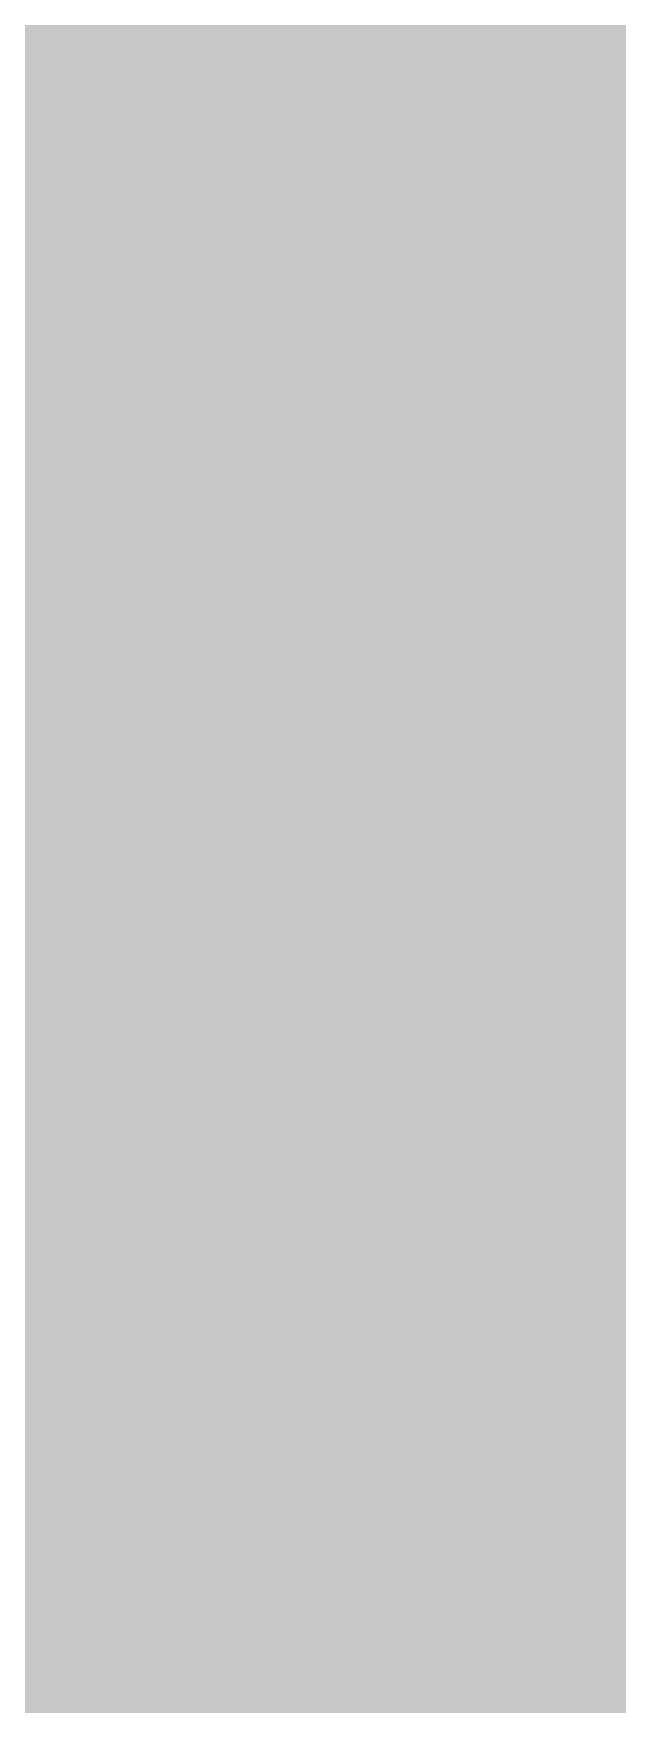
# Model space of a CAD drawing. Header units: millimetres. Extents: x 85 to 447, y 59 to 294.
# Drawn here: x 131.909 to 132.726, y 72.238 to 74.574 of the extents above; entities that cross this region are included whole.
import ezdxf

# ---------------------------------------------------------------- set-up
doc = ezdxf.new("R2010")
doc.units = ezdxf.units.MM
doc.layers.add('BG', color=7, linetype='Continuous')

msp = doc.modelspace()

# ---------------------------------------------------------------- hatches: boundary and pattern name
at = {"layer": 'BG', "true_color": 0x5e416d}
msp.add_hatch(color=197, dxfattribs=at).paths.add_polyline_path([(85.368, 58.7339), (245.3679, 58.7339), (245.3679, 278.7339), (85.368, 278.7339)])
at = {"layer": 'BG', "true_color": 0xfce102}
for points in [[(132.184, 74.2055), (132.184, 74.2125), (132.186, 74.2169), (132.1879, 74.2213), (132.1899, 74.2256), (132.1919, 74.23), (132.1938, 74.2344), (132.1957, 74.2387), (132.1976, 74.2431), (132.1995, 74.2474), (132.2014, 74.2518), (132.2033, 74.2561), (132.2052, 74.2605), (132.2071, 74.2648), (132.209, 74.2691), (132.2109, 74.2735), (132.2127, 74.2778), (132.2146, 74.2821), (132.2165, 74.2864), (132.2184, 74.2908), (132.2202, 74.2951), (132.2221, 74.2994), (132.224, 74.3037), (132.2258, 74.308), (132.2277, 74.3123), (132.2296, 74.3166), (132.2295, 74.3188), (132.2291, 74.3209), (132.2286, 74.3229), (132.2279, 74.3248), (132.227, 74.3265), (132.226, 74.3282), (132.2248, 74.3297), (132.2234, 74.3312), (132.222, 74.3326), (132.2204, 74.3339), (132.2187, 74.3351), (132.2169, 74.3363), (132.215, 74.3374), (132.213, 74.3384), (132.211, 74.3394), (132.2089, 74.3403), (132.2068, 74.3412), (132.2047, 74.3421), (132.2026, 74.3429), (132.2004, 74.3437), (132.1983, 74.3444), (132.1961, 74.3452), (132.1941, 74.3459), (132.192, 74.3466), (132.1861, 74.348), (132.1801, 74.3494), (132.1741, 74.3509), (132.168, 74.3523), (132.1619, 74.3538), (132.1558, 74.3553), (132.1496, 74.3567), (132.1433, 74.3582), (132.1371, 74.3596), (132.1308, 74.361), (132.1245, 74.3624), (132.1182, 74.3637), (132.1119, 74.365), (132.1056, 74.3662), (132.0993, 74.3673), (132.093, 74.3683), (132.0867, 74.3693), (132.0804, 74.3701), (132.0742, 74.3709), (132.068, 74.3715), (132.0618, 74.372), (132.0557, 74.3724), (132.0496, 74.3726), (132.0436, 74.3727), (132.0389, 74.3687), (132.0347, 74.3646), (132.0308, 74.3603), (132.0273, 74.3558), (132.0241, 74.3512), (132.0212, 74.3464), (132.0187, 74.3415), (132.0164, 74.3365), (132.0144, 74.3314), (132.0126, 74.3261), (132.011, 74.3208), (132.0097, 74.3154), (132.0085, 74.3099), (132.0076, 74.3043), (132.0067, 74.2988), (132.006, 74.2931), (132.0055, 74.2875), (132.005, 74.2818), (132.0046, 74.2761), (132.0043, 74.2704), (132.004, 74.2648), (132.0037, 74.2591), (132.0034, 74.2535), (132.0032, 74.248), (132.0107, 74.2469), (132.0183, 74.2458), (132.0258, 74.2446), (132.0333, 74.2433), (132.0408, 74.242), (132.0483, 74.2406), (132.0557, 74.2392), (132.0631, 74.2376), (132.0705, 74.2361), (132.0779, 74.2344), (132.0853, 74.2327), (132.0927, 74.2309), (132.1, 74.2291), (132.1073, 74.2272), (132.1147, 74.2253), (132.122, 74.2233), (132.1293, 74.2213), (132.1366, 74.2192), (132.1439, 74.217), (132.1512, 74.2148), (132.1585, 74.2125), (132.1658, 74.2102), (132.1732, 74.2079), (132.1805, 74.2055)], [(132.5412, 74.0665), (132.5445, 74.0697), (132.5479, 74.0732), (132.5512, 74.0769), (132.5545, 74.0809), (132.5577, 74.0851), (132.5609, 74.0895), (132.5641, 74.0941), (132.5672, 74.0989), (132.5702, 74.1038), (132.5731, 74.1088), (132.5759, 74.114), (132.5786, 74.1192), (132.5812, 74.1245), (132.5837, 74.1298), (132.5861, 74.1351), (132.5882, 74.1405), (132.5903, 74.1458), (132.5921, 74.1511), (132.5938, 74.1564), (132.5953, 74.1616), (132.5967, 74.1667), (132.5978, 74.1716), (132.5986, 74.1765), (132.5993, 74.1812), (132.599, 74.1817), (132.5988, 74.1822), (132.5985, 74.1827), (132.5982, 74.1832), (132.598, 74.1836), (132.5977, 74.1841), (132.5974, 74.1845), (132.5972, 74.185), (132.5969, 74.1854), (132.5966, 74.1858), (132.5964, 74.1862), (132.5961, 74.1866), (132.5959, 74.187), (132.5956, 74.1874), (132.5953, 74.1878), (132.5951, 74.1882), (132.5948, 74.1886), (132.5946, 74.189), (132.5943, 74.1894), (132.5941, 74.1897), (132.5938, 74.1901), (132.5936, 74.1905), (132.5934, 74.1909), (132.5931, 74.1913), (132.5885, 74.1943), (132.5837, 74.1975), (132.5788, 74.2007), (132.5737, 74.204), (132.5686, 74.2073), (132.5634, 74.2107), (132.558, 74.214), (132.5526, 74.2173), (132.547, 74.2206), (132.5414, 74.2238), (132.5357, 74.2269), (132.5299, 74.2299), (132.5241, 74.2327), (132.5182, 74.2355), (132.5123, 74.238), (132.5062, 74.2404), (132.5002, 74.2426), (132.4941, 74.2446), (132.488, 74.2463), (132.4818, 74.2477), (132.4757, 74.2489), (132.4695, 74.2497), (132.4633, 74.2502), (132.4571, 74.2504), (132.4551, 74.2495), (132.4532, 74.2484), (132.4514, 74.2471), (132.4497, 74.2457), (132.448, 74.2442), (132.4464, 74.2426), (132.4449, 74.2408), (132.4435, 74.239), (132.4422, 74.2371), (132.4409, 74.2351), (132.4396, 74.2331), (132.4384, 74.231), (132.4373, 74.2288), (132.4363, 74.2266), (132.4352, 74.2244), (132.4343, 74.2222), (132.4333, 74.22), (132.4324, 74.2178), (132.4316, 74.2157), (132.4308, 74.2135), (132.43, 74.2114), (132.4292, 74.2094), (132.4285, 74.2074), (132.4278, 74.2055), (132.4261, 74.2032), (132.4244, 74.2008), (132.4227, 74.1981), (132.4208, 74.1954), (132.4189, 74.1924), (132.417, 74.1894), (132.4151, 74.1862), (132.4132, 74.183), (132.4113, 74.1797), (132.4094, 74.1763), (132.4076, 74.1729), (132.4058, 74.1694), (132.4041, 74.166), (132.4024, 74.1626), (132.4009, 74.1592), (132.3994, 74.1558), (132.3981, 74.1525), (132.3969, 74.1493), (132.3959, 74.1462), (132.395, 74.1432), (132.3943, 74.1404), (132.3937, 74.1377), (132.3934, 74.1351), (132.3933, 74.1328), (132.3985, 74.1307), (132.4036, 74.1286), (132.4088, 74.1265), (132.4139, 74.1244), (132.4191, 74.1222), (132.4242, 74.1201), (132.4294, 74.1179), (132.4345, 74.1158), (132.4397, 74.1136), (132.4448, 74.1115), (132.45, 74.1093), (132.4551, 74.1071), (132.4603, 74.1049), (132.4655, 74.1027), (132.4707, 74.1005), (132.4758, 74.0983), (132.481, 74.0962), (132.4863, 74.094), (132.4915, 74.0918), (132.4967, 74.0896), (132.502, 74.0874), (132.5072, 74.0852), (132.5125, 74.083), (132.5178, 74.0808), (132.5188, 74.0803), (132.5197, 74.0797), (132.5206, 74.0791), (132.5215, 74.0785), (132.5224, 74.0779), (132.5233, 74.0774), (132.5243, 74.0768), (132.5252, 74.0762), (132.5261, 74.0756), (132.5271, 74.075), (132.528, 74.0744), (132.529, 74.0738), (132.5299, 74.0731), (132.5309, 74.0725), (132.5319, 74.0719), (132.5329, 74.0713), (132.5339, 74.0707), (132.5349, 74.0701), (132.5359, 74.0695), (132.5369, 74.0689), (132.538, 74.0683), (132.539, 74.0677), (132.5401, 74.0671)], [(132.3932, 73.9607), (132.3953, 73.9621), (132.3983, 73.9639), (132.4021, 73.9663), (132.4065, 73.9691), (132.4116, 73.9722), (132.4172, 73.9758), (132.4232, 73.9796), (132.4296, 73.9836), (132.4363, 73.9879), (132.4431, 73.9923), (132.4501, 73.9968), (132.4571, 74.0014), (132.464, 74.006), (132.4707, 74.0105), (132.4772, 74.015), (132.4834, 74.0193), (132.4892, 74.0234), (132.4945, 74.0273), (132.4992, 74.0309), (132.5032, 74.0341), (132.5065, 74.037), (132.5089, 74.0395), (132.5105, 74.0415), (132.511, 74.0429), (132.5061, 74.0458), (132.5011, 74.0486), (132.4959, 74.0512), (132.4907, 74.0538), (132.4854, 74.0563), (132.48, 74.0587), (132.4746, 74.061), (132.4691, 74.0633), (132.4636, 74.0656), (132.4581, 74.0678), (132.4525, 74.07), (132.447, 74.0722), (132.4414, 74.0743), (132.4359, 74.0765), (132.4304, 74.0787), (132.4249, 74.0809), (132.4195, 74.0832), (132.4142, 74.0855), (132.4089, 74.0878), (132.4037, 74.0902), (132.3986, 74.0927), (132.3936, 74.0953), (132.3887, 74.098), (132.3839, 74.1008), (132.3715, 74.1054), (132.3591, 74.1099), (132.3466, 74.1144), (132.3341, 74.1189), (132.3215, 74.1234), (132.3089, 74.1278), (132.2962, 74.1322), (132.2835, 74.1365), (132.2708, 74.1409), (132.2581, 74.1451), (132.2453, 74.1494), (132.2326, 74.1536), (132.2198, 74.1577), (132.2069, 74.1618), (132.1941, 74.1659), (132.1813, 74.1699), (132.1684, 74.1739), (132.1556, 74.1779), (132.1427, 74.1818), (132.1299, 74.1857), (132.117, 74.1895), (132.1042, 74.1933), (132.0914, 74.197), (132.0786, 74.2007), (132.0755, 74.2013), (132.0724, 74.202), (132.0693, 74.2026), (132.0662, 74.2034), (132.063, 74.2041), (132.0598, 74.2049), (132.0566, 74.2056), (132.0535, 74.2064), (132.0502, 74.2071), (132.047, 74.2079), (132.0438, 74.2086), (132.0406, 74.2094), (132.0373, 74.2101), (132.0341, 74.2107), (132.0308, 74.2114), (132.0276, 74.212), (132.0243, 74.2125), (132.021, 74.213), (132.0178, 74.2134), (132.0145, 74.2138), (132.0113, 74.2141), (132.008, 74.2143), (132.0048, 74.2144), (132.0016, 74.2145), (132.0016, 74.0832), (132.0177, 74.0787), (132.0339, 74.0742), (132.05, 74.0696), (132.0662, 74.0649), (132.0823, 74.0602), (132.0984, 74.0553), (132.1145, 74.0504), (132.1307, 74.0455), (132.1468, 74.0405), (132.1628, 74.0354), (132.1789, 74.0302), (132.195, 74.0251), (132.211, 74.0198), (132.2271, 74.0145), (132.2431, 74.0092), (132.2591, 74.0039), (132.275, 73.9985), (132.291, 73.993), (132.3069, 73.9876), (132.3228, 73.9821), (132.3387, 73.9766), (132.3546, 73.971), (132.3704, 73.9655), (132.3862, 73.9599), (132.3864, 73.96), (132.3866, 73.9601), (132.3869, 73.9602), (132.3871, 73.9603), (132.3874, 73.9603), (132.3876, 73.9604), (132.3879, 73.9604), (132.3881, 73.9605), (132.3884, 73.9605), (132.3887, 73.9606), (132.3889, 73.9606), (132.3892, 73.9606), (132.3895, 73.9607), (132.3898, 73.9607), (132.3901, 73.9607), (132.3904, 73.9607), (132.3907, 73.9607), (132.3911, 73.9607), (132.3914, 73.9607), (132.3917, 73.9607), (132.3921, 73.9607), (132.3925, 73.9607), (132.3928, 73.9607)], [(132.1758, 73.8693), (132.1759, 73.8691), (132.176, 73.869), (132.1761, 73.8688), (132.1763, 73.8686), (132.1764, 73.8685), (132.1765, 73.8683), (132.1767, 73.8682), (132.1768, 73.868), (132.177, 73.8678), (132.1772, 73.8677), (132.1773, 73.8675), (132.1775, 73.8673), (132.1777, 73.8672), (132.1779, 73.867), (132.1781, 73.8668), (132.1783, 73.8667), (132.1786, 73.8665), (132.1788, 73.8663), (132.1791, 73.8661), (132.1793, 73.8659), (132.1796, 73.8658), (132.1799, 73.8656), (132.1802, 73.8654), (132.1806, 73.8652), (132.1808, 73.8653), (132.1811, 73.8654), (132.1813, 73.8655), (132.1815, 73.8656), (132.1818, 73.8657), (132.182, 73.8658), (132.1823, 73.8659), (132.1825, 73.866), (132.1827, 73.866), (132.1829, 73.8661), (132.1832, 73.8662), (132.1834, 73.8663), (132.1837, 73.8663), (132.1839, 73.8664), (132.1841, 73.8665), (132.1844, 73.8665), (132.1847, 73.8666), (132.1849, 73.8666), (132.1852, 73.8667), (132.1855, 73.8667), (132.1858, 73.8667), (132.1861, 73.8667), (132.1864, 73.8667), (132.1867, 73.8667), (132.1882, 73.8709), (132.1897, 73.8751), (132.1912, 73.8792), (132.1928, 73.8834), (132.1943, 73.8876), (132.1958, 73.8917), (132.1974, 73.8959), (132.1989, 73.9001), (132.2005, 73.9042), (132.202, 73.9084), (132.2036, 73.9125), (132.2051, 73.9167), (132.2067, 73.9208), (132.2083, 73.925), (132.2099, 73.9291), (132.2115, 73.9333), (132.2131, 73.9375), (132.2146, 73.9416), (132.2162, 73.9458), (132.2178, 73.9499), (132.2195, 73.9541), (132.2211, 73.9582), (132.2227, 73.9624), (132.2243, 73.9665), (132.2243, 73.9669), (132.2243, 73.9674), (132.2243, 73.9678), (132.2243, 73.9682), (132.2243, 73.9687), (132.2243, 73.9692), (132.2243, 73.9696), (132.2243, 73.9701), (132.2244, 73.9705), (132.2244, 73.971), (132.2244, 73.9715), (132.2245, 73.9719), (132.2245, 73.9724), (132.2245, 73.9728), (132.2246, 73.9733), (132.2247, 73.9738), (132.2247, 73.9742), (132.2248, 73.9747), (132.2249, 73.9751), (132.225, 73.9755), (132.2251, 73.976), (132.2253, 73.9764), (132.2254, 73.9768), (132.2256, 73.9772), (132.2159, 73.9802), (132.2063, 73.9833), (132.1966, 73.9863), (132.187, 73.9894), (132.1773, 73.9926), (132.1676, 73.9957), (132.1579, 73.9989), (132.1482, 74.002), (132.1385, 74.0052), (132.1287, 74.0084), (132.119, 74.0115), (132.1093, 74.0147), (132.0995, 74.0179), (132.0898, 74.021), (132.08, 74.0242), (132.0703, 74.0273), (132.0605, 74.0304), (132.0508, 74.0335), (132.041, 74.0365), (132.0312, 74.0396), (132.0215, 74.0425), (132.0117, 74.0455), (132.002, 74.0484), (131.9922, 74.0512), (131.9902, 74.0469), (131.9881, 74.0426), (131.986, 74.0383), (131.9839, 74.034), (131.9819, 74.0297), (131.9798, 74.0254), (131.9777, 74.0211), (131.9757, 74.0168), (131.9736, 74.0126), (131.9716, 74.0083), (131.9695, 74.004), (131.9675, 73.9997), (131.9654, 73.9954), (131.9634, 73.9911), (131.9614, 73.9868), (131.9593, 73.9825), (131.9573, 73.9782), (131.9553, 73.9738), (131.9533, 73.9695), (131.9512, 73.9652), (131.9492, 73.9609), (131.9472, 73.9565), (131.9452, 73.9522), (131.9431, 73.9478), (131.9431, 73.94), (131.9438, 73.9399), (131.9445, 73.9398), (131.9452, 73.9397), (131.9459, 73.9395), (131.9466, 73.9394), (131.9473, 73.9393), (131.948, 73.9392), (131.9488, 73.939), (131.9495, 73.9389), (131.9503, 73.9388), (131.9511, 73.9386), (131.9518, 73.9385), (131.9526, 73.9384), (131.9534, 73.9383), (131.9542, 73.9381), (131.955, 73.938), (131.9558, 73.9379), (131.9566, 73.9377), (131.9574, 73.9376), (131.9582, 73.9375), (131.959, 73.9374), (131.9597, 73.9372), (131.9605, 73.9371), (131.9613, 73.937), (131.9702, 73.9342), (131.9791, 73.9314), (131.988, 73.9286), (131.9969, 73.9258), (132.0058, 73.923), (132.0147, 73.9202), (132.0236, 73.9174), (132.0325, 73.9146), (132.0414, 73.9118), (132.0503, 73.909), (132.0592, 73.9062), (132.0682, 73.9034), (132.0771, 73.9006), (132.086, 73.8978), (132.095, 73.895), (132.1039, 73.8922), (132.1128, 73.8893), (132.1218, 73.8865), (132.1308, 73.8837), (132.1398, 73.8808), (132.1487, 73.8779), (132.1577, 73.8751), (132.1667, 73.8722)], [(132.2631, 73.9642), (132.2613, 73.9596), (132.2596, 73.9551), (132.2578, 73.9505), (132.2561, 73.9458), (132.2543, 73.9412), (132.2526, 73.9366), (132.2508, 73.9319), (132.2491, 73.9272), (132.2474, 73.9225), (132.2456, 73.9178), (132.2439, 73.9131), (132.2422, 73.9084), (132.2405, 73.9037), (132.2387, 73.899), (132.237, 73.8942), (132.2353, 73.8895), (132.2336, 73.8847), (132.2319, 73.88), (132.2302, 73.8752), (132.2285, 73.8704), (132.2268, 73.8657), (132.2251, 73.8609), (132.2234, 73.8561), (132.2217, 73.8514), (132.2222, 73.8514), (132.2227, 73.8514), (132.2231, 73.8514), (132.2236, 73.8513), (132.2241, 73.8513), (132.2245, 73.8513), (132.225, 73.8513), (132.2254, 73.8513), (132.2259, 73.8513), (132.2263, 73.8513), (132.2268, 73.8513), (132.2272, 73.8512), (132.2277, 73.8512), (132.2281, 73.8512), (132.2285, 73.8511), (132.229, 73.8511), (132.2294, 73.851), (132.2298, 73.8509), (132.2302, 73.8509), (132.2306, 73.8508), (132.231, 73.8507), (132.2314, 73.8506), (132.2317, 73.8505), (132.2321, 73.8504), (132.235, 73.8494), (132.2381, 73.8484), (132.2415, 73.8474), (132.2451, 73.8464), (132.2488, 73.8454), (132.2526, 73.8444), (132.2566, 73.8433), (132.2607, 73.8422), (132.2648, 73.841), (132.269, 73.8399), (132.2732, 73.8387), (132.2774, 73.8375), (132.2816, 73.8362), (132.2857, 73.8349), (132.2897, 73.8336), (132.2936, 73.8322), (132.2974, 73.8307), (132.301, 73.8293), (132.3045, 73.8278), (132.3077, 73.8262), (132.3107, 73.8246), (132.3134, 73.8229), (132.3158, 73.8212), (132.318, 73.8194), (132.3226, 73.8194), (132.3245, 73.824), (132.3264, 73.8287), (132.3283, 73.8333), (132.3302, 73.838), (132.3321, 73.8426), (132.334, 73.8472), (132.3359, 73.8518), (132.3377, 73.8564), (132.3396, 73.861), (132.3415, 73.8656), (132.3434, 73.8702), (132.3452, 73.8748), (132.3471, 73.8794), (132.349, 73.884), (132.3508, 73.8885), (132.3527, 73.8931), (132.3545, 73.8977), (132.3564, 73.9023), (132.3583, 73.9068), (132.3601, 73.9114), (132.362, 73.9159), (132.3639, 73.9205), (132.3658, 73.925), (132.3676, 73.9296), (132.3654, 73.9303), (132.3631, 73.931), (132.3609, 73.9318), (132.3586, 73.9325), (132.3564, 73.9332), (132.3542, 73.9339), (132.352, 73.9346), (132.3498, 73.9353), (132.3476, 73.936), (132.3454, 73.9367), (132.3432, 73.9374), (132.341, 73.9381), (132.3388, 73.9388), (132.3367, 73.9395), (132.3345, 73.9402), (132.3324, 73.9409), (132.3302, 73.9416), (132.3281, 73.9423), (132.326, 73.943), (132.3239, 73.9437), (132.3217, 73.9444), (132.3196, 73.9451), (132.3175, 73.9458), (132.3154, 73.9465), (132.3139, 73.9472), (132.3122, 73.948), (132.3104, 73.9488), (132.3085, 73.9497), (132.3064, 73.9507), (132.3042, 73.9516), (132.302, 73.9526), (132.2997, 73.9536), (132.2973, 73.9546), (132.2949, 73.9555), (132.2924, 73.9565), (132.2899, 73.9575), (132.2874, 73.9584), (132.2849, 73.9592), (132.2824, 73.9601), (132.28, 73.9609), (132.2776, 73.9616), (132.2752, 73.9622), (132.2729, 73.9628), (132.2708, 73.9633), (132.2687, 73.9637), (132.2667, 73.964), (132.2648, 73.9641)], [(131.9995, 73.7619), (131.9996, 73.7621), (131.9997, 73.7622), (131.9998, 73.7623), (131.9999, 73.7624), (132.0001, 73.7625), (132.0002, 73.7626), (132.0003, 73.7627), (132.0005, 73.7628), (132.0006, 73.7629), (132.0007, 73.7629), (132.0009, 73.763), (132.001, 73.763), (132.0012, 73.7631), (132.0014, 73.7631), (132.0015, 73.7631), (132.0017, 73.7631), (132.0018, 73.7631), (132.002, 73.7632), (132.0022, 73.7632), (132.0024, 73.7632), (132.0025, 73.7632), (132.0027, 73.7632), (132.0029, 73.7632), (132.0031, 73.7632), (132.0048, 73.7678), (132.0066, 73.7724), (132.0084, 73.7771), (132.0102, 73.7817), (132.0119, 73.7863), (132.0137, 73.7909), (132.0155, 73.7956), (132.0173, 73.8002), (132.0191, 73.8048), (132.0209, 73.8094), (132.0226, 73.8141), (132.0244, 73.8187), (132.0262, 73.8233), (132.0281, 73.8279), (132.0299, 73.8326), (132.0317, 73.8372), (132.0335, 73.8418), (132.0354, 73.8464), (132.0372, 73.8511), (132.0391, 73.8557), (132.041, 73.8603), (132.0429, 73.8649), (132.0448, 73.8696), (132.0467, 73.8742), (132.0415, 73.8758), (132.0364, 73.8773), (132.0313, 73.8789), (132.0261, 73.8804), (132.0211, 73.8819), (132.016, 73.8834), (132.0109, 73.8849), (132.0059, 73.8864), (132.0009, 73.8879), (131.9958, 73.8894), (131.9908, 73.8909), (131.9858, 73.8924), (131.9809, 73.8938), (131.9759, 73.8953), (131.9709, 73.8968), (131.9659, 73.8982), (131.961, 73.8996), (131.956, 73.9011), (131.9511, 73.9025), (131.9461, 73.9039), (131.9412, 73.9053), (131.9363, 73.9067), (131.9313, 73.9081), (131.9264, 73.9095), (131.9243, 73.9052), (131.9223, 73.9009), (131.9203, 73.8965), (131.9182, 73.8922), (131.9162, 73.8878), (131.9141, 73.8834), (131.9121, 73.879), (131.9101, 73.8746), (131.908, 73.8702), (131.906, 73.8657), (131.9039, 73.8613), (131.9019, 73.8568), (131.8998, 73.8524), (131.8978, 73.8479), (131.8958, 73.8434), (131.8937, 73.839), (131.8917, 73.8345), (131.8897, 73.83), (131.8877, 73.8255), (131.8857, 73.821), (131.8837, 73.8165), (131.8818, 73.812), (131.8798, 73.8075), (131.8778, 73.803), (131.8778, 73.8029), (131.8778, 73.8027), (131.8778, 73.8026), (131.8779, 73.8024), (131.8779, 73.8023), (131.8779, 73.8022), (131.8779, 73.802), (131.878, 73.8019), (131.878, 73.8017), (131.8781, 73.8016), (131.8781, 73.8014), (131.8782, 73.8013), (131.8782, 73.8011), (131.8783, 73.8009), (131.8784, 73.8007), (131.8785, 73.8006), (131.8785, 73.8004), (131.8786, 73.8002), (131.8787, 73.8), (131.8788, 73.7997), (131.879, 73.7995), (131.8791, 73.7993), (131.8792, 73.799), (131.8793, 73.7988), (131.8843, 73.7973), (131.8893, 73.7958), (131.8943, 73.7943), (131.8993, 73.7928), (131.9043, 73.7912), (131.9093, 73.7897), (131.9143, 73.7882), (131.9193, 73.7867), (131.9243, 73.7852), (131.9293, 73.7836), (131.9343, 73.7821), (131.9393, 73.7806), (131.9443, 73.779), (131.9493, 73.7775), (131.9543, 73.7759), (131.9593, 73.7744), (131.9644, 73.7728), (131.9694, 73.7713), (131.9744, 73.7697), (131.9794, 73.7682), (131.9845, 73.7666), (131.9895, 73.765), (131.9945, 73.7635)], [(132.2296, 73.8145), (132.2235, 73.8165), (132.2173, 73.8186), (132.2112, 73.8206), (132.2051, 73.8227), (132.199, 73.8247), (132.1929, 73.8268), (132.1867, 73.8288), (132.1806, 73.8308), (132.1745, 73.8328), (132.1684, 73.8348), (132.1623, 73.8368), (132.1562, 73.8388), (132.1501, 73.8407), (132.144, 73.8427), (132.1379, 73.8447), (132.1319, 73.8466), (132.1258, 73.8486), (132.1197, 73.8506), (132.1136, 73.8525), (132.1075, 73.8545), (132.1015, 73.8564), (132.0954, 73.8584), (132.0893, 73.8603), (132.0832, 73.8623), (132.0829, 73.8617), (132.0825, 73.8611), (132.0821, 73.8604), (132.0817, 73.8598), (132.0813, 73.8591), (132.0809, 73.8584), (132.0805, 73.8577), (132.0801, 73.8571), (132.0797, 73.8564), (132.0794, 73.8557), (132.079, 73.855), (132.0786, 73.8543), (132.0782, 73.8535), (132.0778, 73.8528), (132.0774, 73.8521), (132.077, 73.8514), (132.0767, 73.8506), (132.0763, 73.8499), (132.0759, 73.8492), (132.0755, 73.8485), (132.0752, 73.8477), (132.0748, 73.847), (132.0745, 73.8463), (132.0741, 73.8455), (132.073, 73.8425), (132.0717, 73.8392), (132.0703, 73.8356), (132.0688, 73.8319), (132.0671, 73.8279), (132.0654, 73.8238), (132.0636, 73.8195), (132.0617, 73.8152), (132.0598, 73.8107), (132.0579, 73.8062), (132.056, 73.8016), (132.0542, 73.7971), (132.0523, 73.7925), (132.0506, 73.7879), (132.0489, 73.7834), (132.0473, 73.779), (132.0458, 73.7747), (132.0445, 73.7705), (132.0433, 73.7664), (132.0423, 73.7626), (132.0415, 73.7589), (132.0408, 73.7555), (132.0405, 73.7522), (132.0403, 73.7493), (132.049, 73.7465), (132.0576, 73.7436), (132.0662, 73.7408), (132.0749, 73.7379), (132.0836, 73.7351), (132.0922, 73.7322), (132.1009, 73.7294), (132.1096, 73.7265), (132.1183, 73.7236), (132.127, 73.7208), (132.1357, 73.7179), (132.1444, 73.715), (132.1531, 73.7121), (132.1618, 73.7092), (132.1706, 73.7063), (132.1793, 73.7034), (132.188, 73.7005), (132.1967, 73.6976), (132.2054, 73.6947), (132.2142, 73.6918), (132.2229, 73.6889), (132.2316, 73.6859), (132.2403, 73.683), (132.249, 73.6801), (132.2491, 73.68), (132.2493, 73.6798), (132.2494, 73.6797), (132.2496, 73.6796), (132.2498, 73.6796), (132.25, 73.6795), (132.2502, 73.6793), (132.2504, 73.6792), (132.2506, 73.6791), (132.2509, 73.679), (132.2511, 73.6789), (132.2513, 73.6788), (132.2516, 73.6787), (132.2518, 73.6785), (132.2521, 73.6784), (132.2523, 73.6782), (132.2525, 73.6781), (132.2528, 73.6779), (132.253, 73.6777), (132.2532, 73.6775), (132.2535, 73.6773), (132.2537, 73.6771), (132.2539, 73.6768), (132.2541, 73.6766), (132.26, 73.6766), (132.2617, 73.6804), (132.2633, 73.6842), (132.2649, 73.6881), (132.2666, 73.6919), (132.2682, 73.6958), (132.2698, 73.6997), (132.2715, 73.7035), (132.2731, 73.7074), (132.2747, 73.7113), (132.2764, 73.7152), (132.278, 73.719), (132.2796, 73.7229), (132.2813, 73.7268), (132.2829, 73.7307), (132.2846, 73.7345), (132.2862, 73.7384), (132.2879, 73.7423), (132.2896, 73.7462), (132.2912, 73.75), (132.2929, 73.7539), (132.2946, 73.7577), (132.2963, 73.7616), (132.298, 73.7654), (132.2997, 73.7693), (132.2999, 73.7701), (132.3001, 73.7709), (132.3003, 73.7718), (132.3005, 73.7726), (132.3007, 73.7734), (132.3009, 73.7743), (132.3011, 73.7751), (132.3013, 73.7759), (132.3015, 73.7767), (132.3017, 73.7775), (132.302, 73.7784), (132.3022, 73.7792), (132.3024, 73.78), (132.3027, 73.7808), (132.3029, 73.7816), (132.3032, 73.7824), (132.3034, 73.7831), (132.3037, 73.7839), (132.304, 73.7847), (132.3042, 73.7855), (132.3045, 73.7862), (132.3048, 73.787), (132.3051, 73.7877), (132.3055, 73.7884), (132.303, 73.7893), (132.3006, 73.7901), (132.2982, 73.7909), (132.2957, 73.7917), (132.2933, 73.7926), (132.2909, 73.7934), (132.2885, 73.7942), (132.286, 73.795), (132.2836, 73.7959), (132.2812, 73.7967), (132.2787, 73.7975), (132.2763, 73.7983), (132.2738, 73.7991), (132.2714, 73.7999), (132.2689, 73.8007), (132.2665, 73.8015), (132.264, 73.8023), (132.2616, 73.8031), (132.2591, 73.8038), (132.2567, 73.8046), (132.2542, 73.8053), (132.2517, 73.8061), (132.2493, 73.8068), (132.2468, 73.8075), (132.246, 73.8079), (132.2453, 73.8083), (132.2445, 73.8086), (132.2437, 73.809), (132.243, 73.8093), (132.2423, 73.8096), (132.2415, 73.81), (132.2408, 73.8103), (132.2401, 73.8106), (132.2394, 73.8109), (132.2387, 73.8112), (132.238, 73.8115), (132.2373, 73.8118), (132.2366, 73.812), (132.2359, 73.8123), (132.2352, 73.8126), (132.2345, 73.8128), (132.2338, 73.8131), (132.2331, 73.8133), (132.2324, 73.8136), (132.2317, 73.8138), (132.231, 73.814), (132.2303, 73.8142)], [(132.0508, 73.5946), (132.0539, 73.5946), (132.0552, 73.5987), (132.0565, 73.6029), (132.0579, 73.607), (132.0593, 73.6112), (132.0607, 73.6153), (132.0622, 73.6195), (132.0637, 73.6237), (132.0652, 73.6279), (132.0667, 73.6321), (132.0683, 73.6363), (132.0699, 73.6405), (132.0715, 73.6447), (132.0731, 73.6489), (132.0747, 73.6531), (132.0763, 73.6573), (132.0779, 73.6614), (132.0795, 73.6656), (132.0811, 73.6698), (132.0827, 73.674), (132.0843, 73.6782), (132.0859, 73.6824), (132.0874, 73.6865), (132.0889, 73.6907), (132.0904, 73.6948), (132.0903, 73.6949), (132.0902, 73.6951), (132.0901, 73.6952), (132.09, 73.6953), (132.0899, 73.6954), (132.0898, 73.6955), (132.0897, 73.6957), (132.0896, 73.6958), (132.0896, 73.6959), (132.0895, 73.696), (132.0894, 73.6961), (132.0894, 73.6962), (132.0893, 73.6963), (132.0893, 73.6964), (132.0892, 73.6965), (132.0892, 73.6966), (132.0892, 73.6967), (132.0891, 73.6967), (132.0891, 73.6968), (132.0891, 73.6968), (132.0891, 73.6969), (132.089, 73.6969), (132.089, 73.6969), (132.089, 73.6969), (132.0798, 73.6999), (132.0706, 73.7028), (132.0614, 73.7057), (132.0522, 73.7086), (132.043, 73.7115), (132.0338, 73.7145), (132.0246, 73.7174), (132.0154, 73.7203), (132.0062, 73.7232), (131.9971, 73.7261), (131.9879, 73.729), (131.9788, 73.7319), (131.9696, 73.7348), (131.9605, 73.7377), (131.9514, 73.7407), (131.9423, 73.7436), (131.9332, 73.7465), (131.9241, 73.7494), (131.915, 73.7524), (131.9059, 73.7553), (131.8968, 73.7582), (131.8878, 73.7612), (131.8787, 73.7642), (131.8696, 73.7671), (131.8621, 73.7671), (131.8597, 73.7636), (131.8574, 73.7601), (131.8552, 73.7563), (131.853, 73.7525), (131.8509, 73.7486), (131.8488, 73.7446), (131.8468, 73.7406), (131.8448, 73.7365), (131.8428, 73.7323), (131.841, 73.7281), (131.8391, 73.7238), (131.8373, 73.7195), (131.8355, 73.7152), (131.8337, 73.7109), (131.832, 73.7066), (131.8303, 73.7024), (131.8286, 73.6981), (131.8269, 73.6939), (131.8253, 73.6897), (131.8236, 73.6856), (131.822, 73.6816), (131.8204, 73.6776), (131.8188, 73.6737), (131.8172, 73.6699), (131.8269, 73.667), (131.8367, 73.6642), (131.8465, 73.6612), (131.8563, 73.6583), (131.8661, 73.6553), (131.8759, 73.6522), (131.8857, 73.6492), (131.8955, 73.6461), (131.9053, 73.643), (131.9151, 73.6399), (131.9249, 73.6367), (131.9346, 73.6335), (131.9444, 73.6303), (131.9542, 73.6271), (131.9639, 73.6239), (131.9736, 73.6207), (131.9833, 73.6174), (131.993, 73.6142), (132.0027, 73.6109), (132.0124, 73.6077), (132.022, 73.6044), (132.0316, 73.6011), (132.0412, 73.5979)], [(132.1265, 73.6823), (132.1251, 73.679), (132.1235, 73.6754), (132.1218, 73.6717), (132.12, 73.6678), (132.1182, 73.6638), (132.1162, 73.6596), (132.1143, 73.6554), (132.1123, 73.651), (132.1103, 73.6466), (132.1082, 73.6421), (132.1063, 73.6376), (132.1043, 73.633), (132.1024, 73.6284), (132.1006, 73.6239), (132.0989, 73.6194), (132.0973, 73.6149), (132.0958, 73.6105), (132.0945, 73.6061), (132.0933, 73.6019), (132.0923, 73.5978), (132.0915, 73.5938), (132.0909, 73.5899), (132.0905, 73.5862), (132.0904, 73.5827), (132.0946, 73.5814), (132.0988, 73.5801), (132.103, 73.5788), (132.1072, 73.5774), (132.1115, 73.576), (132.1157, 73.5747), (132.12, 73.5733), (132.1243, 73.5719), (132.1286, 73.5705), (132.1328, 73.5691), (132.1371, 73.5676), (132.1414, 73.5662), (132.1458, 73.5648), (132.1501, 73.5633), (132.1544, 73.5619), (132.1587, 73.5604), (132.163, 73.559), (132.1674, 73.5575), (132.1717, 73.556), (132.1761, 73.5545), (132.1804, 73.5531), (132.1848, 73.5516), (132.1891, 73.5501), (132.1935, 73.5486), (132.1936, 73.5485), (132.1937, 73.5484), (132.1937, 73.5483), (132.1938, 73.5482), (132.1939, 73.5481), (132.194, 73.548), (132.1941, 73.5479), (132.1942, 73.5478), (132.1944, 73.5477), (132.1945, 73.5476), (132.1946, 73.5474), (132.1948, 73.5473), (132.1949, 73.5472), (132.1951, 73.5471), (132.1952, 73.5469), (132.1954, 73.5468), (132.1956, 73.5466), (132.1958, 73.5465), (132.196, 73.5463), (132.1962, 73.5461), (132.1964, 73.5459), (132.1966, 73.5457), (132.1969, 73.5455), (132.1971, 73.5453), (132.2029, 73.5453), (132.2046, 73.5494), (132.2063, 73.5535), (132.208, 73.5576), (132.2098, 73.5618), (132.2115, 73.5659), (132.2132, 73.57), (132.215, 73.5742), (132.2168, 73.5783), (132.2185, 73.5824), (132.2203, 73.5866), (132.2221, 73.5907), (132.2238, 73.5949), (132.2256, 73.599), (132.2274, 73.6031), (132.2292, 73.6073), (132.231, 73.6114), (132.2328, 73.6155), (132.2346, 73.6197), (132.2364, 73.6238), (132.2382, 73.6279), (132.2399, 73.632), (132.2417, 73.6361), (132.2435, 73.6402), (132.2453, 73.6443), (132.2404, 73.646), (132.2355, 73.6477), (132.2306, 73.6494), (132.2258, 73.6511), (132.2209, 73.6527), (132.216, 73.6544), (132.2112, 73.656), (132.2063, 73.6577), (132.2015, 73.6593), (132.1967, 73.661), (132.1918, 73.6626), (132.187, 73.6642), (132.1822, 73.6658), (132.1774, 73.6674), (132.1726, 73.669), (132.1678, 73.6706), (132.163, 73.6722), (132.1582, 73.6737), (132.1535, 73.6753), (132.1487, 73.6768), (132.1439, 73.6784), (132.1392, 73.6799), (132.1345, 73.6814), (132.1298, 73.6829), (132.1296, 73.6829), (132.1294, 73.6829), (132.1292, 73.6829), (132.1291, 73.6829), (132.1289, 73.6829), (132.1288, 73.6829), (132.1286, 73.6829), (132.1284, 73.6829), (132.1283, 73.6829), (132.1282, 73.6829), (132.128, 73.6829), (132.1279, 73.6828), (132.1277, 73.6828), (132.1276, 73.6828), (132.1275, 73.6828), (132.1274, 73.6827), (132.1272, 73.6827), (132.1271, 73.6827), (132.127, 73.6826), (132.1269, 73.6826), (132.1268, 73.6825), (132.1267, 73.6825), (132.1266, 73.6824)], [(131.9379, 73.5946), (131.9369, 73.5921), (131.936, 73.5895), (131.935, 73.587), (131.934, 73.5844), (131.9331, 73.5818), (131.9321, 73.5792), (131.9311, 73.5766), (131.9302, 73.574), (131.9292, 73.5714), (131.9283, 73.5687), (131.9273, 73.5661), (131.9264, 73.5635), (131.9255, 73.5608), (131.9245, 73.5582), (131.9236, 73.5555), (131.9227, 73.5529), (131.9217, 73.5502), (131.9208, 73.5476), (131.9199, 73.5449), (131.9189, 73.5423), (131.918, 73.5396), (131.9171, 73.537), (131.9162, 73.5344), (131.9153, 73.5317), (131.9175, 73.5343), (131.9201, 73.5368), (131.923, 73.5393), (131.9262, 73.5416), (131.9297, 73.5439), (131.9335, 73.5461), (131.9374, 73.5482), (131.9416, 73.5503), (131.946, 73.5522), (131.9504, 73.5541), (131.955, 73.5559), (131.9597, 73.5576), (131.9644, 73.5592), (131.9691, 73.5607), (131.9739, 73.5622), (131.9786, 73.5635), (131.9832, 73.5648), (131.9878, 73.566), (131.9922, 73.5671), (131.9965, 73.568), (132.0006, 73.569), (132.0045, 73.5698), (132.0082, 73.5705), (132.0117, 73.5711), (132.0086, 73.5721), (132.0056, 73.5732), (132.0026, 73.5743), (131.9996, 73.5754), (131.9965, 73.5765), (131.9935, 73.5776), (131.9904, 73.5787), (131.9873, 73.5798), (131.9843, 73.5809), (131.9812, 73.582), (131.9781, 73.5831), (131.975, 73.5842), (131.9719, 73.5853), (131.9688, 73.5863), (131.9657, 73.5873), (131.9626, 73.5883), (131.9596, 73.5893), (131.9565, 73.5902), (131.9534, 73.591), (131.9503, 73.5919), (131.9472, 73.5926), (131.9441, 73.5934), (131.941, 73.594)], [(132.1188, 73.5354), (132.1158, 73.5357), (132.1128, 73.5359), (132.1099, 73.5362), (132.107, 73.5364), (132.104, 73.5367), (132.1011, 73.5369), (132.0983, 73.5371), (132.0954, 73.5373), (132.0925, 73.5376), (132.0897, 73.5378), (132.0869, 73.538), (132.084, 73.5382), (132.0812, 73.5384), (132.0784, 73.5386), (132.0756, 73.5388), (132.0728, 73.539), (132.07, 73.5392), (132.0672, 73.5393), (132.0644, 73.5395), (132.0616, 73.5397), (132.0587, 73.5399), (132.0559, 73.54), (132.0531, 73.5402), (132.0503, 73.5403), (132.0467, 73.5401), (132.0432, 73.5397), (132.0398, 73.5394), (132.0364, 73.5389), (132.0331, 73.5385), (132.0298, 73.5379), (132.0266, 73.5374), (132.0234, 73.5368), (132.0202, 73.5361), (132.017, 73.5355), (132.0139, 73.5347), (132.0108, 73.534), (132.0077, 73.5332), (132.0045, 73.5324), (132.0014, 73.5316), (131.9983, 73.5308), (131.9952, 73.5299), (131.992, 73.529), (131.9888, 73.5281), (131.9856, 73.5272), (131.9823, 73.5263), (131.9791, 73.5253), (131.9757, 73.5244), (131.9723, 73.5235), (131.9706, 73.5225), (131.9688, 73.5215), (131.9671, 73.5206), (131.9654, 73.5196), (131.9637, 73.5187), (131.962, 73.5177), (131.9603, 73.5167), (131.9586, 73.5158), (131.9569, 73.5148), (131.9552, 73.5138), (131.9535, 73.5128), (131.9518, 73.5118), (131.9502, 73.5108), (131.9485, 73.5098), (131.9469, 73.5088), (131.9452, 73.5078), (131.9436, 73.5068), (131.9419, 73.5058), (131.9403, 73.5047), (131.9386, 73.5037), (131.937, 73.5026), (131.9354, 73.5015), (131.9337, 73.5005), (131.9321, 73.4994), (131.9306, 73.4982), (131.9292, 73.497), (131.9278, 73.4958), (131.9263, 73.4946), (131.9248, 73.4934), (131.9234, 73.4921), (131.9219, 73.4909), (131.9205, 73.4897), (131.919, 73.4885), (131.9175, 73.4872), (131.9161, 73.486), (131.9146, 73.4848), (131.9131, 73.4835), (131.9117, 73.4823), (131.9102, 73.4811), (131.9087, 73.4799), (131.9073, 73.4786), (131.9058, 73.4774), (131.9043, 73.4762), (131.9029, 73.475), (131.9014, 73.4738), (131.8999, 73.4726), (131.8985, 73.4714), (131.897, 73.4703), (131.8867, 73.4587), (131.8766, 73.4471), (131.8669, 73.4352), (131.8575, 73.4232), (131.8483, 73.4111), (131.8394, 73.3988), (131.8308, 73.3864), (131.8224, 73.3738), (131.8142, 73.3611), (131.8062, 73.3484), (131.7984, 73.3355), (131.7908, 73.3225), (131.7833, 73.3095), (131.776, 73.2964), (131.7688, 73.2832), (131.7617, 73.2699), (131.7547, 73.2566), (131.7478, 73.2433), (131.7409, 73.2299), (131.7341, 73.2165), (131.7274, 73.2031), (131.7206, 73.1896), (131.7139, 73.1762), (131.7072, 73.1628), (131.7018, 73.1506), (131.6963, 73.1383), (131.6908, 73.1261), (131.6853, 73.1138), (131.6798, 73.1015), (131.6742, 73.0891), (131.6686, 73.0767), (131.6631, 73.0644), (131.6575, 73.052), (131.6519, 73.0396), (131.6464, 73.0271), (131.6409, 73.0147), (131.6354, 73.0022), (131.63, 72.9898), (131.6246, 72.9773), (131.6192, 72.9649), (131.6139, 72.9524), (131.6087, 72.94), (131.6035, 72.9275), (131.5984, 72.9151), (131.5934, 72.9026), (131.5885, 72.8902), (131.5837, 72.8778), (131.579, 72.8654), (131.579, 72.8653), (131.579, 72.8652), (131.579, 72.8651), (131.579, 72.865), (131.579, 72.8649), (131.579, 72.8647), (131.579, 72.8646), (131.579, 72.8645), (131.5791, 72.8643), (131.5791, 72.8641), (131.5791, 72.864), (131.5791, 72.8638), (131.5792, 72.8636), (131.5792, 72.8634), (131.5793, 72.8633), (131.5793, 72.8631), (131.5794, 72.8629), (131.5795, 72.8627), (131.5796, 72.8625), (131.5796, 72.8622), (131.5798, 72.862), (131.5799, 72.8618), (131.58, 72.8616), (131.5801, 72.8614), (131.5826, 72.8605), (131.585, 72.8597), (131.5874, 72.8588), (131.5898, 72.858), (131.5923, 72.8572), (131.5947, 72.8563), (131.5971, 72.8554), (131.5996, 72.8546), (131.602, 72.8537), (131.6045, 72.8529), (131.6069, 72.852), (131.6094, 72.8511), (131.6118, 72.8503), (131.6143, 72.8494), (131.6168, 72.8486), (131.6192, 72.8477), (131.6217, 72.8468), (131.6242, 72.846), (131.6267, 72.8451), (131.6292, 72.8443), (131.6317, 72.8434), (131.6342, 72.8426), (131.6367, 72.8418), (131.6392, 72.8409), (131.6394, 72.8412), (131.6395, 72.8414), (131.6397, 72.8416), (131.6398, 72.8418), (131.6399, 72.842), (131.64, 72.8422), (131.6402, 72.8424), (131.6403, 72.8425), (131.6405, 72.8427), (131.6406, 72.8429), (131.6407, 72.843), (131.6409, 72.8432), (131.6411, 72.8434), (131.6412, 72.8435), (131.6414, 72.8436), (131.6416, 72.8438), (131.6417, 72.8439), (131.6419, 72.844), (131.6421, 72.8442), (131.6423, 72.8443), (131.6426, 72.8444), (131.6428, 72.8445), (131.643, 72.8446), (131.6433, 72.8447), (131.6481, 72.8566), (131.6529, 72.8684), (131.6576, 72.8802), (131.6624, 72.8921), (131.6672, 72.9039), (131.6719, 72.9157), (131.6767, 72.9275), (131.6814, 72.9393), (131.6861, 72.9511), (131.6909, 72.9629), (131.6956, 72.9747), (131.7003, 72.9865), (131.705, 72.9983), (131.7097, 73.0101), (131.7144, 73.0219), (131.7191, 73.0337), (131.7238, 73.0455), (131.7285, 73.0573), (131.7332, 73.0691), (131.7378, 73.0809), (131.7425, 73.0927), (131.7471, 73.1044), (131.7518, 73.1162), (131.7564, 73.128), (131.7628, 73.1419), (131.7692, 73.1559), (131.7755, 73.17), (131.7819, 73.1842), (131.7884, 73.1984), (131.795, 73.2126), (131.8016, 73.2267), (131.8085, 73.2409), (131.8155, 73.2549), (131.8227, 73.2689), (131.8302, 73.2827), (131.8379, 73.2964), (131.8459, 73.3099), (131.8543, 73.3232), (131.863, 73.3362), (131.8721, 73.3491), (131.8817, 73.3616), (131.8917, 73.3738), (131.9021, 73.3857), (131.9131, 73.3972), (131.9246, 73.4084), (131.9367, 73.4191), (131.9493, 73.4294), (131.9626, 73.4393), (131.9711, 73.4438), (131.9795, 73.448), (131.9878, 73.4518), (131.9961, 73.4552), (132.0042, 73.4582), (132.0123, 73.461), (132.0204, 73.4633), (132.0284, 73.4654), (132.0365, 73.4672), (132.0445, 73.4687), (132.0526, 73.4699), (132.0607, 73.4709), (132.0689, 73.4716), (132.0771, 73.4721), (132.0855, 73.4724), (132.0939, 73.4724), (132.1025, 73.4723), (132.1112, 73.472), (132.1201, 73.4715), (132.1292, 73.4709), (132.1384, 73.4701), (132.1478, 73.4693), (132.1575, 73.4682), (132.1674, 73.4671), (132.1682, 73.469), (132.169, 73.4708), (132.1698, 73.4727), (132.1706, 73.4745), (132.1714, 73.4763), (132.1722, 73.4782), (132.173, 73.48), (132.1738, 73.4818), (132.1747, 73.4836), (132.1755, 73.4855), (132.1763, 73.4873), (132.1771, 73.4891), (132.178, 73.4909), (132.1788, 73.4928), (132.1796, 73.4946), (132.1804, 73.4964), (132.1812, 73.4982), (132.182, 73.5), (132.1828, 73.5019), (132.1836, 73.5037), (132.1844, 73.5055), (132.1852, 73.5074), (132.186, 73.5092), (132.1868, 73.5111), (132.1866, 73.5113), (132.1864, 73.5115), (132.1862, 73.5117), (132.186, 73.5119), (132.1859, 73.5121), (132.1857, 73.5123), (132.1855, 73.5125), (132.1854, 73.5127), (132.1852, 73.5129), (132.1851, 73.5131), (132.1849, 73.5132), (132.1848, 73.5134), (132.1847, 73.5136), (132.1846, 73.5137), (132.1845, 73.5139), (132.1844, 73.5141), (132.1843, 73.5142), (132.1842, 73.5143), (132.1841, 73.5145), (132.1841, 73.5146), (132.184, 73.5147), (132.184, 73.5148), (132.184, 73.5149), (132.184, 73.515), (132.1812, 73.5159), (132.1785, 73.5167), (132.1758, 73.5176), (132.1731, 73.5184), (132.1703, 73.5193), (132.1676, 73.5201), (132.1649, 73.521), (132.1621, 73.5218), (132.1594, 73.5226), (132.1567, 73.5235), (132.154, 73.5243), (132.1512, 73.5251), (132.1485, 73.526), (132.1458, 73.5268), (132.1431, 73.5277), (132.1404, 73.5285), (132.1377, 73.5294), (132.1349, 73.5302), (132.1322, 73.5311), (132.1296, 73.5319), (132.1269, 73.5328), (132.1242, 73.5337), (132.1215, 73.5345)]]:
    msp.add_hatch(color=2, dxfattribs=at).paths.add_polyline_path(points)
at = {"layer": 'BG'}
msp.add_hatch(color=7, dxfattribs=at).paths.add_polyline_path([(132.0425, 73.4334), (132.041, 73.4329), (132.0395, 73.4324), (132.038, 73.4319), (132.0365, 73.4314), (132.035, 73.431), (132.0335, 73.4305), (132.032, 73.43), (132.0305, 73.4295), (132.029, 73.429), (132.0275, 73.4285), (132.026, 73.428), (132.0245, 73.4275), (132.023, 73.4269), (132.0215, 73.4264), (132.0201, 73.4259), (132.0186, 73.4254), (132.0171, 73.4248), (132.0156, 73.4243), (132.0142, 73.4237), (132.0127, 73.4231), (132.0112, 73.4225), (132.0098, 73.422), (132.0083, 73.4214), (132.0069, 73.4207), (131.9988, 73.416), (131.991, 73.4112), (131.9836, 73.4062), (131.9764, 73.4011), (131.9695, 73.3959), (131.9628, 73.3905), (131.9564, 73.385), (131.9503, 73.3793), (131.9443, 73.3736), (131.9385, 73.3677), (131.9329, 73.3617), (131.9275, 73.3555), (131.9222, 73.3493), (131.9171, 73.3429), (131.9121, 73.3364), (131.9071, 73.3298), (131.9023, 73.3231), (131.8976, 73.3162), (131.8928, 73.3092), (131.8882, 73.3021), (131.8836, 73.2949), (131.8789, 73.2876), (131.8743, 73.2802), (131.8696, 73.2727), (131.8602, 73.255), (131.8509, 73.2372), (131.8418, 73.2193), (131.8329, 73.2013), (131.8241, 73.1833), (131.8155, 73.1651), (131.807, 73.1469), (131.7986, 73.1286), (131.7903, 73.1103), (131.7822, 73.0919), (131.7742, 73.0734), (131.7663, 73.0549), (131.7585, 73.0363), (131.7508, 73.0178), (131.7431, 72.9991), (131.7355, 72.9805), (131.7281, 72.9618), (131.7206, 72.9431), (131.7132, 72.9244), (131.7059, 72.9057), (131.6986, 72.887), (131.6913, 72.8683), (131.6841, 72.8496), (131.6769, 72.831), (131.6843, 72.8286), (131.6918, 72.8262), (131.6993, 72.8238), (131.7067, 72.8214), (131.7142, 72.819), (131.7217, 72.8166), (131.7292, 72.8142), (131.7367, 72.8118), (131.7442, 72.8094), (131.7516, 72.807), (131.7591, 72.8046), (131.7666, 72.8022), (131.7741, 72.7997), (131.7816, 72.7973), (131.7891, 72.7949), (131.7966, 72.7924), (131.8041, 72.79), (131.8116, 72.7876), (131.8192, 72.7852), (131.8267, 72.7827), (131.8342, 72.7803), (131.8417, 72.7779), (131.8492, 72.7754), (131.8567, 72.773), (131.8569, 72.7729), (131.8571, 72.7728), (131.8573, 72.7727), (131.8575, 72.7725), (131.8577, 72.7724), (131.858, 72.7723), (131.8582, 72.7721), (131.8584, 72.772), (131.8587, 72.7718), (131.8589, 72.7717), (131.8591, 72.7715), (131.8594, 72.7714), (131.8596, 72.7712), (131.8599, 72.771), (131.8601, 72.7708), (131.8603, 72.7707), (131.8606, 72.7705), (131.8608, 72.7703), (131.861, 72.7701), (131.8612, 72.7699), (131.8614, 72.7697), (131.8617, 72.7695), (131.8619, 72.7693), (131.8621, 72.7691), (131.874, 72.7964), (131.8859, 72.8238), (131.8978, 72.8512), (131.9097, 72.8785), (131.9216, 72.9059), (131.9335, 72.9332), (131.9454, 72.9606), (131.9573, 72.9879), (131.9693, 73.0153), (131.9812, 73.0426), (131.9931, 73.0699), (132.0051, 73.0972), (132.017, 73.1246), (132.0289, 73.1519), (132.0409, 73.1792), (132.0528, 73.2065), (132.0648, 73.2337), (132.0768, 73.261), (132.0887, 73.2883), (132.1007, 73.3156), (132.1127, 73.3428), (132.1246, 73.3701), (132.1366, 73.3973), (132.1486, 73.4246), (132.1486, 73.425), (132.1486, 73.4255), (132.1486, 73.426), (132.1486, 73.4264), (132.1486, 73.4268), (132.1486, 73.4273), (132.1486, 73.4277), (132.1486, 73.4281), (132.1487, 73.4285), (132.1487, 73.4289), (132.1487, 73.4293), (132.1488, 73.4296), (132.1488, 73.43), (132.1489, 73.4304), (132.149, 73.4308), (132.149, 73.4311), (132.1491, 73.4315), (132.1492, 73.4319), (132.1494, 73.4322), (132.1495, 73.4326), (132.1496, 73.433), (132.1498, 73.4334), (132.15, 73.4337), (132.1501, 73.4341), (132.1485, 73.4344), (132.1469, 73.4346), (132.1452, 73.4349), (132.1436, 73.4351), (132.142, 73.4354), (132.1403, 73.4356), (132.1387, 73.4359), (132.1371, 73.4361), (132.1355, 73.4364), (132.1338, 73.4366), (132.1322, 73.4369), (132.1306, 73.4371), (132.1289, 73.4374), (132.1273, 73.4376), (132.1257, 73.4379), (132.124, 73.4381), (132.1224, 73.4384), (132.1208, 73.4387), (132.1191, 73.4389), (132.1175, 73.4392), (132.1158, 73.4395), (132.1142, 73.4397), (132.1125, 73.44), (132.1109, 73.4403), (132.1079, 73.4403), (132.105, 73.4402), (132.1021, 73.4401), (132.0993, 73.44), (132.0964, 73.4398), (132.0936, 73.4396), (132.0907, 73.4394), (132.0879, 73.4391), (132.0851, 73.4388), (132.0823, 73.4385), (132.0795, 73.4382), (132.0767, 73.4379), (132.0739, 73.4375), (132.071, 73.4371), (132.0682, 73.4368), (132.0654, 73.4364), (132.0626, 73.436), (132.0598, 73.4356), (132.0569, 73.4352), (132.0541, 73.4349), (132.0512, 73.4345), (132.0483, 73.4341), (132.0454, 73.4338)])

doc.saveas('drawing.dxf')
